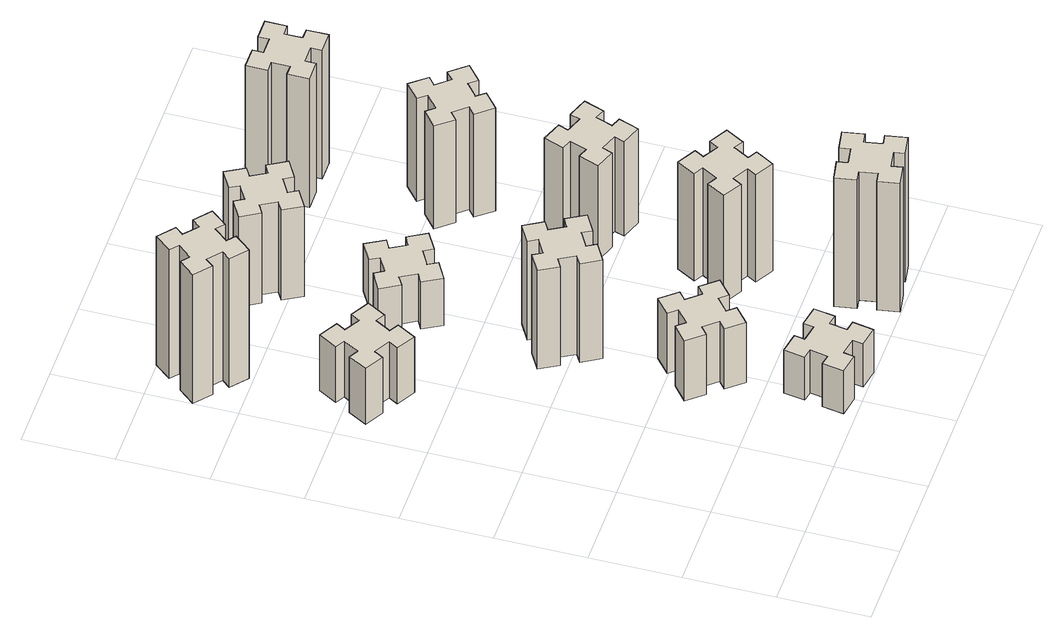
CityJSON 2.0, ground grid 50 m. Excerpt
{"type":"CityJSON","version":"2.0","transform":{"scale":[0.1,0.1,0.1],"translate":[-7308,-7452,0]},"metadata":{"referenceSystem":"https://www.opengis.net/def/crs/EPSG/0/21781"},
"CityObjects":{
"building1":{"type":"Building","attributes":{"class":"1000","function":"1000","usage":"1000","yearOfConstruction":2016,"roofType":"1000","measuredHeight":39,"storeysAboveGround":30,"storeysBelowGround":0},"geometry":[{"type":"Solid","lod":"1","boundaries":[[[[0,1,2,3,4,5,6,7,8,9,10,11,12,13,14,15,16,17,18,19]],[[17,16,20,21]],[[16,15,22,20]],[[15,14,23,22]],[[14,13,24,23]],[[13,12,25,24]],[[12,11,26,25]],[[11,10,27,26]],[[10,9,28,27]],[[9,8,29,28]],[[8,7,30,29]],[[7,6,31,30]],[[6,5,32,31]],[[5,4,33,32]],[[4,3,34,33]],[[3,2,35,34]],[[2,1,36,35]],[[1,0,37,36]],[[0,19,38,37]],[[19,18,39,38]],[[18,17,21,39]],[[24,25,26,27,28,29,30,31,32,33,34,35,36,37,38,39,21,20,22,23]]]]}]},
"building2":{"type":"Building","attributes":{"class":"1000","function":"1000","usage":"1000","yearOfConstruction":2016,"roofType":"1000","measuredHeight":30,"storeysAboveGround":30,"storeysBelowGround":0},"geometry":[{"type":"Solid","lod":"1","boundaries":[[[[40,41,42,43,44,45,46,47,48,49,50,51,52,53,54,55,56,57,58,59]],[[57,56,60,61]],[[56,55,62,60]],[[55,54,63,62]],[[54,53,64,63]],[[53,52,65,64]],[[52,51,66,65]],[[51,50,67,66]],[[50,49,68,67]],[[49,48,69,68]],[[48,47,70,69]],[[47,46,71,70]],[[46,45,72,71]],[[45,44,73,72]],[[44,43,74,73]],[[43,42,75,74]],[[42,41,76,75]],[[41,40,77,76]],[[40,59,78,77]],[[59,58,79,78]],[[58,57,61,79]],[[64,65,66,67,68,69,70,71,72,73,74,75,76,77,78,79,61,60,62,63]]]]}]},
"building3":{"type":"Building","attributes":{"class":"1000","function":"1000","usage":"1000","yearOfConstruction":2016,"roofType":"1000","measuredHeight":90,"storeysAboveGround":30,"storeysBelowGround":0},"geometry":[{"type":"Solid","lod":"1","boundaries":[[[[80,81,82,83,84,85,86,87,88,89,90,91,92,93,94,95,96,97,98,99]],[[97,96,100,101]],[[96,95,102,100]],[[95,94,103,102]],[[94,93,104,103]],[[93,92,105,104]],[[92,91,106,105]],[[91,90,107,106]],[[90,89,108,107]],[[89,88,109,108]],[[88,87,110,109]],[[87,86,111,110]],[[86,85,112,111]],[[85,84,113,112]],[[84,83,114,113]],[[83,82,115,114]],[[82,81,116,115]],[[81,80,117,116]],[[80,99,118,117]],[[99,98,119,118]],[[98,97,101,119]],[[104,105,106,107,108,109,110,111,112,113,114,115,116,117,118,119,101,100,102,103]]]]}]},
"building4":{"type":"Building","attributes":{"class":"1000","function":"1000","usage":"1000","yearOfConstruction":2016,"roofType":"1000","measuredHeight":42,"storeysAboveGround":30,"storeysBelowGround":0},"geometry":[{"type":"Solid","lod":"1","boundaries":[[[[120,121,122,123,124,125,126,127,128,129,130,131,132,133,134,135,136,137,138,139]],[[137,136,140,141]],[[136,135,142,140]],[[135,134,143,142]],[[134,133,144,143]],[[133,132,145,144]],[[132,131,146,145]],[[131,130,147,146]],[[130,129,148,147]],[[129,128,149,148]],[[128,127,150,149]],[[127,126,151,150]],[[126,125,152,151]],[[125,124,153,152]],[[124,123,154,153]],[[123,122,155,154]],[[122,121,156,155]],[[121,120,157,156]],[[120,139,158,157]],[[139,138,159,158]],[[138,137,141,159]],[[144,145,146,147,148,149,150,151,152,153,154,155,156,157,158,159,141,140,142,143]]]]}]},
"building5":{"type":"Building","attributes":{"class":"1000","function":"1000","usage":"1000","yearOfConstruction":2016,"roofType":"1000","measuredHeight":69,"storeysAboveGround":30,"storeysBelowGround":0},"geometry":[{"type":"Solid","lod":"1","boundaries":[[[[160,161,162,163,164,165,166,167,168,169,170,171,172,173,174,175,176,177,178,179]],[[177,176,180,181]],[[176,175,182,180]],[[175,174,183,182]],[[174,173,184,183]],[[173,172,185,184]],[[172,171,186,185]],[[171,170,187,186]],[[170,169,188,187]],[[169,168,189,188]],[[168,167,190,189]],[[167,166,191,190]],[[166,165,192,191]],[[165,164,193,192]],[[164,163,194,193]],[[163,162,195,194]],[[162,161,196,195]],[[161,160,197,196]],[[160,179,198,197]],[[179,178,199,198]],[[178,177,181,199]],[[184,185,186,187,188,189,190,191,192,193,194,195,196,197,198,199,181,180,182,183]]]]}]},
"building6":{"type":"Building","attributes":{"class":"1000","function":"1000","usage":"1000","yearOfConstruction":2016,"roofType":"1000","measuredHeight":33,"storeysAboveGround":30,"storeysBelowGround":0},"geometry":[{"type":"Solid","lod":"1","boundaries":[[[[200,201,202,203,204,205,206,207,208,209,210,211,212,213,214,215,216,217,218,219]],[[217,216,220,221]],[[216,215,222,220]],[[215,214,223,222]],[[214,213,224,223]],[[213,212,225,224]],[[212,211,226,225]],[[211,210,227,226]],[[210,209,228,227]],[[209,208,229,228]],[[208,207,230,229]],[[207,206,231,230]],[[206,205,232,231]],[[205,204,233,232]],[[204,203,234,233]],[[203,202,235,234]],[[202,201,236,235]],[[201,200,237,236]],[[200,219,238,237]],[[219,218,239,238]],[[218,217,221,239]],[[224,225,226,227,228,229,230,231,232,233,234,235,236,237,238,239,221,220,222,223]]]]}]},
"building7":{"type":"Building","attributes":{"class":"1000","function":"1000","usage":"1000","yearOfConstruction":2016,"roofType":"1000","measuredHeight":90,"storeysAboveGround":30,"storeysBelowGround":0},"geometry":[{"type":"Solid","lod":"1","boundaries":[[[[240,241,242,243,244,245,246,247,248,249,250,251,252,253,254,255,256,257,258,259]],[[257,256,260,261]],[[256,255,262,260]],[[255,254,263,262]],[[254,253,264,263]],[[253,252,265,264]],[[252,251,266,265]],[[251,250,267,266]],[[250,249,268,267]],[[249,248,269,268]],[[248,247,270,269]],[[247,246,271,270]],[[246,245,272,271]],[[245,244,273,272]],[[244,243,274,273]],[[243,242,275,274]],[[242,241,276,275]],[[241,240,277,276]],[[240,259,278,277]],[[259,258,279,278]],[[258,257,261,279]],[[264,265,266,267,268,269,270,271,272,273,274,275,276,277,278,279,261,260,262,263]]]]}]},
"building8":{"type":"Building","attributes":{"class":"1000","function":"1000","usage":"1000","yearOfConstruction":2016,"roofType":"1000","measuredHeight":63,"storeysAboveGround":30,"storeysBelowGround":0},"geometry":[{"type":"Solid","lod":"1","boundaries":[[[[280,281,282,283,284,285,286,287,288,289,290,291,292,293,294,295,296,297,298,299]],[[297,296,300,301]],[[296,295,302,300]],[[295,294,303,302]],[[294,293,304,303]],[[293,292,305,304]],[[292,291,306,305]],[[291,290,307,306]],[[290,289,308,307]],[[289,288,309,308]],[[288,287,310,309]],[[287,286,311,310]],[[286,285,312,311]],[[285,284,313,312]],[[284,283,314,313]],[[283,282,315,314]],[[282,281,316,315]],[[281,280,317,316]],[[280,299,318,317]],[[299,298,319,318]],[[298,297,301,319]],[[304,305,306,307,308,309,310,311,312,313,314,315,316,317,318,319,301,300,302,303]]]]}]},
"building9":{"type":"Building","attributes":{"class":"1000","function":"1000","usage":"1000","yearOfConstruction":2016,"roofType":"1000","measuredHeight":75,"storeysAboveGround":30,"storeysBelowGround":0},"geometry":[{"type":"Solid","lod":"1","boundaries":[[[[320,321,322,323,324,325,326,327,328,329,330,331,332,333,334,335,336,337,338,339]],[[337,336,340,341]],[[336,335,342,340]],[[335,334,343,342]],[[334,333,344,343]],[[333,332,345,344]],[[332,331,346,345]],[[331,330,347,346]],[[330,329,348,347]],[[329,328,349,348]],[[328,327,350,349]],[[327,326,351,350]],[[326,325,352,351]],[[325,324,353,352]],[[324,323,354,353]],[[323,322,355,354]],[[322,321,356,355]],[[321,320,357,356]],[[320,339,358,357]],[[339,338,359,358]],[[338,337,341,359]],[[344,345,346,347,348,349,350,351,352,353,354,355,356,357,358,359,341,340,342,343]]]]}]},
"building10":{"type":"Building","attributes":{"class":"1000","function":"1000","usage":"1000","yearOfConstruction":2016,"roofType":"1000","measuredHeight":66,"storeysAboveGround":30,"storeysBelowGround":0},"geometry":[{"type":"Solid","lod":"1","boundaries":[[[[360,361,362,363,364,365,366,367,368,369,370,371,372,373,374,375,376,377,378,379]],[[377,376,380,381]],[[376,375,382,380]],[[375,374,383,382]],[[374,373,384,383]],[[373,372,385,384]],[[372,371,386,385]],[[371,370,387,386]],[[370,369,388,387]],[[369,368,389,388]],[[368,367,390,389]],[[367,366,391,390]],[[366,365,392,391]],[[365,364,393,392]],[[364,363,394,393]],[[363,362,395,394]],[[362,361,396,395]],[[361,360,397,396]],[[360,379,398,397]],[[379,378,399,398]],[[378,377,381,399]],[[384,385,386,387,388,389,390,391,392,393,394,395,396,397,398,399,381,380,382,383]]]]}]},
"building11":{"type":"Building","attributes":{"class":"1000","function":"1000","usage":"1000","yearOfConstruction":2016,"roofType":"1000","measuredHeight":72,"storeysAboveGround":30,"storeysBelowGround":0},"geometry":[{"type":"Solid","lod":"1","boundaries":[[[[400,401,402,403,404,405,406,407,408,409,410,411,412,413,414,415,416,417,418,419]],[[417,416,420,421]],[[416,415,422,420]],[[415,414,423,422]],[[414,413,424,423]],[[413,412,425,424]],[[412,411,426,425]],[[411,410,427,426]],[[410,409,428,427]],[[409,408,429,428]],[[408,407,430,429]],[[407,406,431,430]],[[406,405,432,431]],[[405,404,433,432]],[[404,403,434,433]],[[403,402,435,434]],[[402,401,436,435]],[[401,400,437,436]],[[400,419,438,437]],[[419,418,439,438]],[[418,417,421,439]],[[424,425,426,427,428,429,430,431,432,433,434,435,436,437,438,439,421,420,422,423]]]]}]},
"building12":{"type":"Building","attributes":{"class":"1000","function":"1000","usage":"1000","yearOfConstruction":2016,"roofType":"1000","measuredHeight":90,"storeysAboveGround":30,"storeysBelowGround":0},"geometry":[{"type":"Solid","lod":"1","boundaries":[[[[440,441,442,443,444,445,446,447,448,449,450,451,452,453,454,455,456,457,458,459]],[[457,456,460,461]],[[456,455,462,460]],[[455,454,463,462]],[[454,453,464,463]],[[453,452,465,464]],[[452,451,466,465]],[[451,450,467,466]],[[450,449,468,467]],[[449,448,469,468]],[[448,447,470,469]],[[447,446,471,470]],[[446,445,472,471]],[[445,444,473,472]],[[444,443,474,473]],[[443,442,475,474]],[[442,441,476,475]],[[441,440,477,476]],[[440,459,478,477]],[[459,458,479,478]],[[458,457,461,479]],[[464,465,466,467,468,469,470,471,472,473,474,475,476,477,478,479,461,460,462,463]]]]}]}
},
"vertices":[
[416,2327,0],[466,2414,0],[518,2384,0],[578,2488,0],[474,2548,0],[444,2496,0],[357,2546,0],[387,2598,0],[283,2658,0],[223,2554,0],[275,2524,0],[225,2437,0],[173,2467,0],[113,2363,0],[217,2303,0],[247,2355,0],[334,2305,0],[304,2253,0],[408,2193,0],[468,2297,0],[334,2305,390],[304,2253,390],[247,2355,390],[217,2303,390],[113,2363,390],[173,2467,390],[225,2437,390],[275,2524,390],[223,2554,390],[283,2658,390],[387,2598,390],[357,2546,390],[444,2496,390],[474,2548,390],[578,2488,390],[518,2384,390],[466,2414,390],[416,2327,390],[468,2297,390],[408,2193,390],
[986,274,0],[968,175,0],[909,186,0],[888,67,0],[1007,47,0],[1017,106,0],[1115,88,0],[1105,29,0],[1223,8,0],[1244,127,0],[1185,137,0],[1202,235,0],[1261,225,0],[1282,343,0],[1164,364,0],[1154,305,0],[1055,322,0],[1066,381,0],[947,402,0],[927,284,0],[1055,322,300],[1066,381,300],[1154,305,300],[1164,364,300],[1282,343,300],[1261,225,300],[1202,235,300],[1185,137,300],[1244,127,300],[1223,8,300],[1105,29,300],[1115,88,300],[1017,106,300],[1007,47,300],[888,67,300],[909,186,300],[968,175,300],[986,274,300],[927,284,300],[947,402,300],
[136,3213,0],[213,3149,0],[174,3103,0],[266,3026,0],[343,3118,0],[297,3156,0],[362,3233,0],[408,3194,0],[485,3286,0],[393,3363,0],[354,3317,0],[278,3382,0],[316,3428,0],[224,3505,0],[147,3413,0],[193,3374,0],[129,3298,0],[83,3336,0],[6,3244,0],[98,3167,0],[129,3298,900],[83,3336,900],[193,3374,900],[147,3413,900],[224,3505,900],[316,3428,900],[278,3382,900],[354,3317,900],[393,3363,900],[485,3286,900],[408,3194,900],[362,3233,900],[297,3156,900],[343,3118,900],[266,3026,900],[174,3103,900],[213,3149,900],[136,3213,900],[98,3167,900],[6,3244,900],
[953,962,0],[876,897,0],[838,943,0],[746,866,0],[823,774,0],[869,813,0],[933,736,0],[887,698,0],[964,606,0],[1056,683,0],[1018,729,0],[1094,793,0],[1133,747,0],[1225,824,0],[1148,916,0],[1102,878,0],[1037,954,0],[1083,993,0],[1006,1085,0],[914,1008,0],[1037,954,420],[1083,993,420],[1102,878,420],[1148,916,420],[1225,824,420],[1133,747,420],[1094,793,420],[1018,729,420],[1056,683,420],[964,606,420],[887,698,420],[933,736,420],[869,813,420],[823,774,420],[746,866,420],[838,943,420],[876,897,420],[953,962,420],[914,1008,420],[1006,1085,420],
[865,1574,0],[915,1487,0],[863,1457,0],[923,1353,0],[1027,1413,0],[997,1465,0],[1084,1515,0],[1114,1463,0],[1218,1523,0],[1158,1627,0],[1106,1597,0],[1056,1684,0],[1108,1714,0],[1048,1818,0],[944,1758,0],[974,1706,0],[887,1656,0],[857,1708,0],[753,1648,0],[813,1544,0],[887,1656,690],[857,1708,690],[974,1706,690],[944,1758,690],[1048,1818,690],[1108,1714,690],[1056,1684,690],[1106,1597,690],[1158,1627,690],[1218,1523,690],[1114,1463,690],[1084,1515,690],[997,1465,690],[1027,1413,690],[923,1353,690],[863,1457,690],[915,1487,690],[865,1574,690],[813,1544,690],[753,1648,690],
[865,2414,0],[915,2327,0],[863,2297,0],[923,2193,0],[1027,2253,0],[997,2305,0],[1084,2355,0],[1114,2303,0],[1218,2363,0],[1158,2467,0],[1106,2437,0],[1056,2524,0],[1108,2554,0],[1048,2658,0],[944,2598,0],[974,2546,0],[887,2496,0],[857,2548,0],[753,2488,0],[813,2384,0],[887,2496,330],[857,2548,330],[974,2546,330],[944,2598,330],[1048,2658,330],[1108,2554,330],[1056,2524,330],[1106,2437,330],[1158,2467,330],[1218,2363,330],[1114,2303,330],[1084,2355,330],[997,2305,330],[1027,2253,330],[923,2193,330],[863,2297,330],[915,2327,330],[865,2414,330],[813,2384,330],[753,2488,330],
[1855,322,0],[1757,305,0],[1747,364,0],[1628,343,0],[1649,225,0],[1708,235,0],[1726,137,0],[1667,127,0],[1687,8,0],[1806,29,0],[1795,88,0],[1894,106,0],[1904,47,0],[2022,67,0],[2001,186,0],[1942,175,0],[1925,274,0],[1984,284,0],[1963,402,0],[1845,381,0],[1925,274,900],[1984,284,900],[1942,175,900],[2001,186,900],[2022,67,900],[1904,47,900],[1894,106,900],[1795,88,900],[1806,29,900],[1687,8,900],[1667,127,900],[1726,137,900],[1708,235,900],[1649,225,900],[1628,343,900],[1747,364,900],[1757,305,900],[1855,322,900],[1845,381,900],[1963,402,900],
[1106,3177,0],[1056,3264,0],[1108,3294,0],[1048,3398,0],[944,3338,0],[974,3286,0],[887,3236,0],[857,3288,0],[753,3228,0],[813,3124,0],[865,3154,0],[915,3067,0],[863,3037,0],[923,2933,0],[1027,2993,0],[997,3045,0],[1084,3095,0],[1114,3043,0],[1218,3103,0],[1158,3207,0],[1084,3095,630],[1114,3043,630],[997,3045,630],[1027,2993,630],[923,2933,630],[863,3037,630],[915,3067,630],[865,3154,630],[813,3124,630],[753,3228,630],[857,3288,630],[887,3236,630],[974,3286,630],[944,3338,630],[1048,3398,630],[1108,3294,630],[1056,3264,630],[1106,3177,630],[1158,3207,630],[1218,3103,630],
[1824,1016,0],[1737,1066,0],[1767,1118,0],[1663,1178,0],[1603,1074,0],[1655,1044,0],[1605,957,0],[1553,987,0],[1493,883,0],[1597,823,0],[1627,875,0],[1714,825,0],[1684,773,0],[1788,713,0],[1848,817,0],[1796,847,0],[1846,934,0],[1898,904,0],[1958,1008,0],[1854,1068,0],[1846,934,750],[1898,904,750],[1796,847,750],[1848,817,750],[1788,713,750],[1684,773,750],[1714,825,750],[1627,875,750],[1597,823,750],[1493,883,750],[1553,987,750],[1605,957,750],[1655,1044,750],[1603,1074,750],[1663,1178,750],[1767,1118,750],[1737,1066,750],[1824,1016,750],[1854,1068,750],[1958,1008,750],
[1910,1772,0],[1816,1806,0],[1837,1862,0],[1724,1903,0],[1683,1790,0],[1739,1770,0],[1705,1676,0],[1649,1697,0],[1607,1584,0],[1720,1543,0],[1741,1599,0],[1835,1565,0],[1814,1509,0],[1927,1467,0],[1968,1580,0],[1912,1601,0],[1946,1695,0],[2002,1674,0],[2043,1787,0],[1930,1828,0],[1946,1695,660],[2002,1674,660],[1912,1601,660],[1968,1580,660],[1927,1467,660],[1814,1509,660],[1835,1565,660],[1741,1599,660],[1720,1543,660],[1607,1584,660],[1649,1697,660],[1705,1676,660],[1739,1770,660],[1683,1790,660],[1724,1903,660],[1837,1862,660],[1816,1806,660],[1910,1772,660],[1930,1828,660],[2043,1787,660],
[1709,2393,0],[1773,2316,0],[1727,2278,0],[1804,2186,0],[1896,2263,0],[1858,2309,0],[1934,2373,0],[1973,2327,0],[2065,2404,0],[1988,2496,0],[1942,2458,0],[1877,2534,0],[1923,2573,0],[1846,2665,0],[1754,2588,0],[1793,2542,0],[1716,2477,0],[1678,2523,0],[1586,2446,0],[1663,2354,0],[1716,2477,720],[1678,2523,720],[1793,2542,720],[1754,2588,720],[1846,2665,720],[1923,2573,720],[1877,2534,720],[1942,2458,720],[1988,2496,720],[2065,2404,720],[1973,2327,720],[1934,2373,720],[1858,2309,720],[1896,2263,720],[1804,2186,720],[1727,2278,720],[1773,2316,720],[1709,2393,720],[1663,2354,720],[1586,2446,720],
[1675,3155,0],[1775,3155,0],[1775,3095,0],[1895,3095,0],[1895,3215,0],[1835,3215,0],[1835,3315,0],[1895,3315,0],[1895,3435,0],[1775,3435,0],[1775,3375,0],[1675,3375,0],[1675,3435,0],[1555,3435,0],[1555,3315,0],[1615,3315,0],[1615,3215,0],[1555,3215,0],[1555,3095,0],[1675,3095,0],[1615,3215,900],[1555,3215,900],[1615,3315,900],[1555,3315,900],[1555,3435,900],[1675,3435,900],[1675,3375,900],[1775,3375,900],[1775,3435,900],[1895,3435,900],[1895,3315,900],[1835,3315,900],[1835,3215,900],[1895,3215,900],[1895,3095,900],[1775,3095,900],[1775,3155,900],[1675,3155,900],[1675,3095,900],[1555,3095,900]
]}
